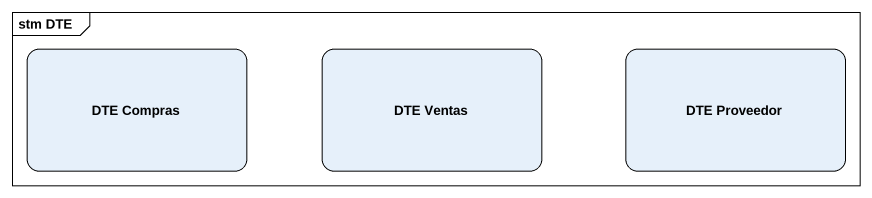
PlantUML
@startuml
mainframe stm DTE
hide empty description
state "DTE Compras" as DTE_Compras
state "DTE Ventas" as DTE_Ventas
state "DTE Proveedor" as DTE_Proveedor
@enduml
